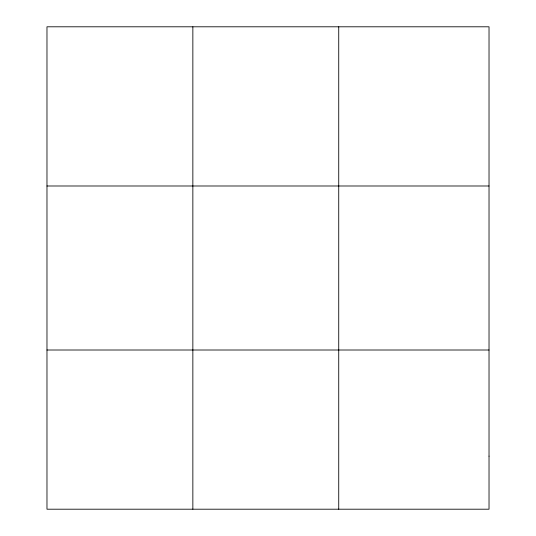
<?xml version="1.0" encoding="UTF-8"?>
<svg xmlns="http://www.w3.org/2000/svg" width="536" height="536" viewBox="0 0 536 536"><rect width="100%" height="100%" fill="white"/><g stroke="black" fill="none" stroke-linecap="round" stroke-linejoin="round"><path stroke-width="0.8" d="M192.853 26.8L192.853 509.2M338.732 26.8L338.732 509.2M46.974 185.992L489.026 185.992M46.974 350.008L489.026 350.008M489.026 456.136L489.026 509.2L46.974 509.2L46.974 26.8L489.026 26.8L489.026 456.136"/></g></svg>
